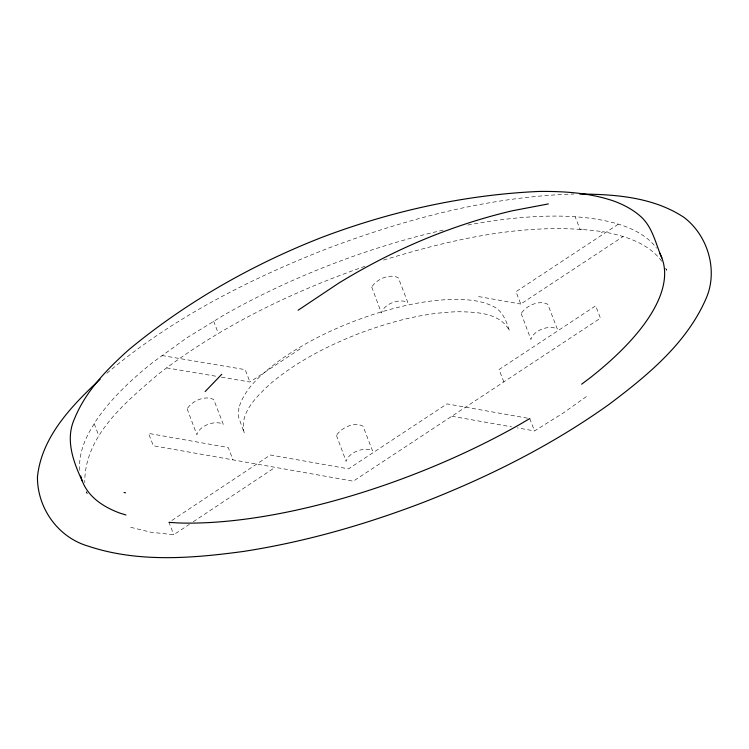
<?xml version="1.0" encoding="UTF-8"?>
<svg xmlns="http://www.w3.org/2000/svg" width="749" height="749" viewBox="0 0 749 749"><rect width="100%" height="100%" fill="white"/><g stroke="black" fill="none" stroke-linecap="round" stroke-linejoin="round"><path stroke-width="0.56" stroke-dasharray="3.75 2.81" d="M106.873 373.236C171.474 318.718 247.769 279.845 326.068 249.033C405.424 219.083 488.807 196.613 573.987 194.01M586.401 396.558L562.583 413.467L534.524 430.918L517.287 427.866M601.344 232.733L602.898 231.703C624.975 235.785 649.065 243.088 662.575 262.384M130.747 527.333L150.867 532.211L173.777 534.711L189.366 524.347M193.27 521.753L275.117 467.348M221.432 377.168L249.951 382.009L301.987 347.676M618.253 224.232L515.995 291.689L520.761 304.038L623.028 236.581M364.96 266.316C291.37 292.073 220 326.489 158.114 374.35C125.579 402.26 84.328 435.824 84.768 482.684M383.554 260.09C454.119 238.631 528.85 221.404 602.898 231.703M161.915 355.522L245.176 369.65L249.951 382.009M166.681 367.881L216.873 376.391M582.254 229.353L579.988 229.203L575.223 216.854M478.648 296.576L520.761 304.038M527.455 418.157L447.013 403.889L348.538 468.855L270.352 454.989L169.012 522.362L173.777 534.711M451.778 416.247L511.539 426.846M665.608 268.329L666.619 270.314L665.824 268.254M529.758 418.569L534.524 430.918M503.824 381.915L499.049 369.557L595.68 305.817L600.445 318.175L353.303 481.204L153.32 445.749L148.555 433.39L228.239 447.528L233.005 459.877M213.643 321.143L218.408 333.492M94.196 423.756L98.962 436.105M86.35 491.55L87.146 493.61L86.584 491.456M79.834 470.391A310.507 112.79 -21.1 0 1 89.037 432.435L95.685 421.247A310.507 112.79 -21.1 0 1 153.348 361.992L186.417 338.099L224.054 314.983A310.507 112.79 -21.1 0 1 445.814 229.531M467.797 225.037A310.507 112.79 -21.1 0 1 566.3 216.274C585.971 217.116 605.754 219.532 624.394 226.132A310.507 112.79 -21.1 0 1 656.517 248.162M187.156 408.842L196.856 434.776C199.253 425.629 215.057 419.777 223.258 424.271L213.718 399.563C205.31 394.985 191.931 400.921 187.156 408.842M336.46 435.441L346.15 461.384C348.547 452.237 364.351 446.376 372.553 450.879L363.012 426.172C354.605 421.593 341.226 427.52 336.46 435.441M371.757 287.064L381.447 313.007C383.844 303.851 399.648 297.999 407.849 302.502L398.309 277.795C389.901 273.216 376.522 279.143 371.757 287.064M521.201 313.559L530.901 339.503C533.297 330.356 549.101 324.504 557.303 328.998L547.762 304.291C539.355 299.712 525.976 305.648 521.201 313.559M238.865 408.036L238.463 416.762L244.268 433.062C238.912 413.027 256.888 396.343 270.089 383.984C296.089 361.898 326.864 346.16 358.471 333.726C390.22 321.752 423.569 312.764 457.639 311.724C475.652 312.024 500.173 312.38 509.498 330.861C506.371 321.255 502.635 310.414 492.552 306.098C482.777 301.304 471.767 299.918 461 299.422C431.621 298.767 402.569 305.246 374.678 313.971C340.945 324.991 308.26 340.009 279.274 360.625C262.862 373.171 244.848 387.345 238.865 408.036"/><path stroke-width="1.12" d="M205.16 391.53L221.741 374.331M100.113 379.275C71.895 405.546 41.616 436.686 37.45 476.935C37.244 508.019 58.001 537.398 88.195 546.133C137.975 562.799 191.781 558.389 242.919 551.517C304.534 542.051 364.754 524.759 422.932 502.532C488.385 477.029 551.76 445.318 609.012 404.413C647.464 375.511 687.086 343.051 706.429 297.709C718.207 269.902 707.646 235.092 683.753 217.229C653.231 197.127 615.201 194.244 579.642 194.047M581.636 384.2L590.886 377.215A310.507 112.79 -21.1 0 0 659.532 252.919M298.102 310.245L338.745 283.131A713.881 592.993 -75.5 0 1 512.419 210.759L548.343 203.925M529.758 418.569L520.171 424.224A310.507 112.79 -21.1 0 1 177.934 522.933L169.012 522.362M124.025 492.486L125.542 492.814M125.972 514.984L119.831 513.084A310.507 112.79 -21.1 0 1 80.752 475.952M661.854 257.956C655.937 244.492 653.062 229.007 642.455 218.137C634.646 210.535 624.966 205.32 614.863 201.425C590.577 192.886 564.559 191.182 538.999 191.444C464.689 194.768 390.987 211.143 321.499 237.517C252.244 264.584 186.623 301.959 129.249 349.343C107.294 368.939 85.892 390.856 74.591 418.522C64.948 439.429 73.299 461.861 82.381 481.251"/></g></svg>
